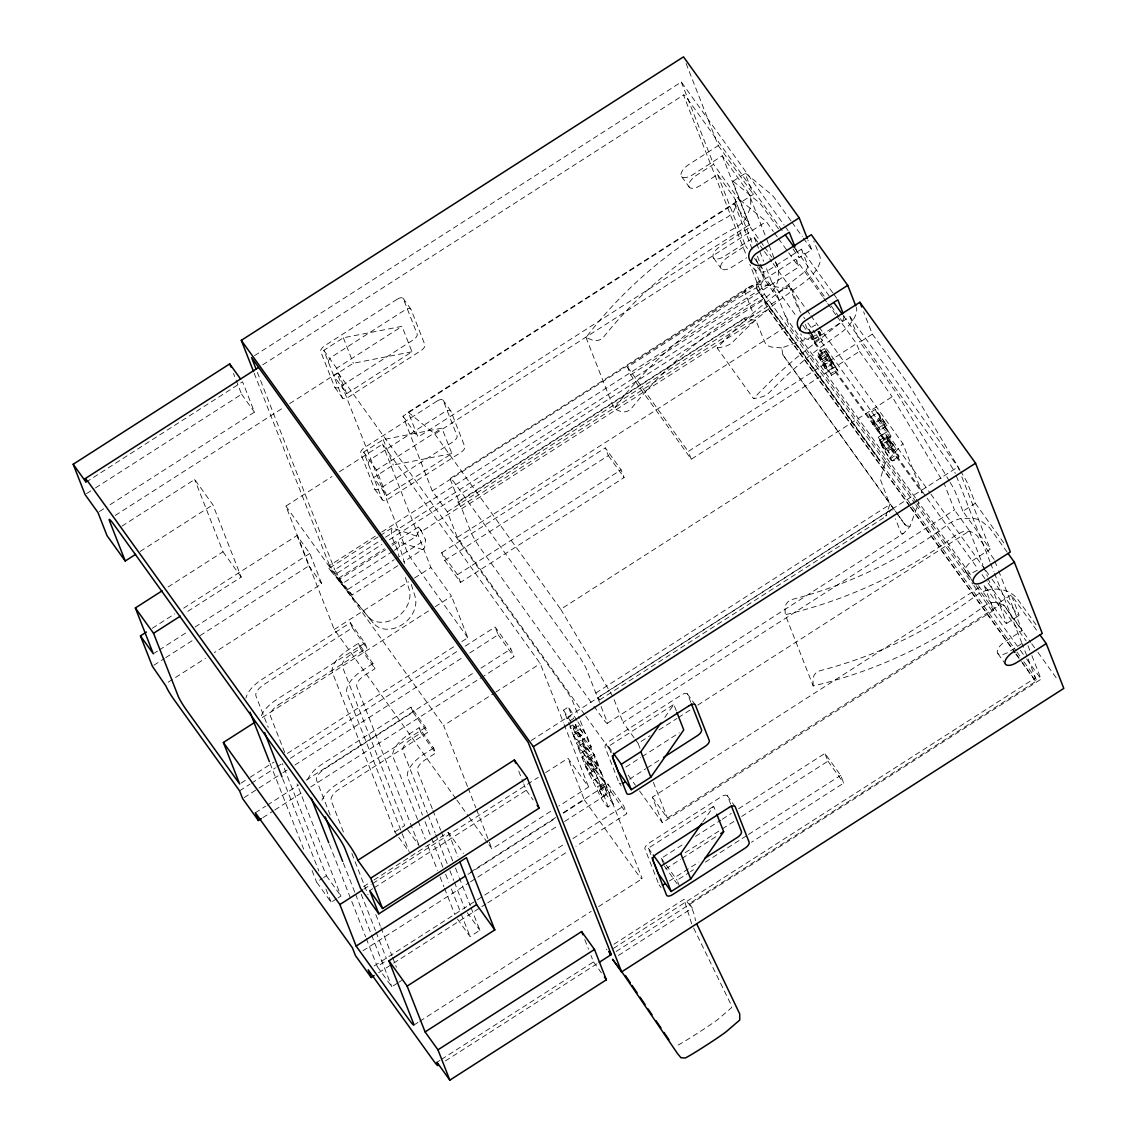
<?xml version="1.0" encoding="UTF-8"?>
<svg xmlns="http://www.w3.org/2000/svg" width="1137" height="1137" viewBox="0 0 1137 1137"><rect width="100%" height="100%" fill="white"/><g stroke="black" fill="none" stroke-linecap="round" stroke-linejoin="round"><path stroke-width="0.75" stroke-dasharray="5 3.75" d="M391.867 544.054L418.487 527L420.349 529.188L425.522 539.649L424.584 548.048L403.635 561.934M819.152 327.158L902.877 443.643L922.178 492.904L810.553 337.604L781.688 347.922L782.981 355.099M781.688 347.922L771.412 347.027L766.068 345.151L755.792 320.151L744.636 319.341A2.828 1.265 -2.1 0 1 744.294 318.928L746.753 316.939L753.959 315.461L744.593 291.541C753.248 277.144 778.547 290.02 791.253 288.329L805.721 308.454M613.156 804.044L606.518 785.752L590.501 763.467L585.612 766.608L601.43 798.487A8.073 0.824 57.3 0 0 602.965 800.903L606.447 805.749A8.115 0.839 57.3 0 0 607.471 806.886L613.156 804.044L604.671 792.503L590.501 763.467M756.901 284.662L756.46 287.448L757.612 290.347L879.512 459.874L885.183 463.171L902.877 443.643M607.243 723.345L903.617 533.352L909.97 526.417L918.696 502.483M885.183 463.171L880.251 479.118L889.859 504.544L885.766 515.757A2.828 0.966 -67.7 0 0 886.021 516.042L891.692 509.22L892.943 512.417M608.21 807.256L601.629 788.893L585.612 766.608M664.804 717.362L673.786 704.471L676.288 710.838M702.709 822.023L713.681 806.275L716.182 812.628M411.281 584.404L415.019 596.214A25.241 19.926 -40.3 0 1 402.185 624.654A25.241 19.926 -40.3 0 1 373.234 623.005L328.863 568.472L378.735 536.479M745.062 317.72L457.969 501.787L461.764 508.651L471.13 532.585A14.014 1.435 57.3 0 0 480.809 548.816L592.889 704.755M891.692 509.22L597.65 697.734L599.611 699.923L595.816 693.044L586.436 669.125A14.014 1.435 57.3 0 0 576.772 652.894L455.44 484.078A14.014 1.435 57.3 0 0 450.55 480.056L459.931 503.975L457.969 501.787M602.525 796.568L607.442 793.399L604.941 786.932L602.553 783.62L597.664 786.747L602.525 796.568L597.664 786.747M394.326 550.294L416.497 536.081L418.629 531.604L418.487 527L421.642 531.405L768.356 309.122L909.87 506.022M882.113 445.32L885.993 450.337L892.644 446.074L888.764 441.057L881.9 445.533L884.501 450.28A17.197 1.762 57.3 0 0 889.674 457.486L890.641 458.453L897.406 454.075C902.593 457.117 891.849 464.123 890.214 458.865A15.165 1.563 57.3 0 1 885.041 451.659L880.18 442.62L886.832 438.356L888.551 440.118L881.9 444.382L880.18 442.62M888.764 441.057L891.152 446.017A17.197 1.762 57.3 0 0 896.326 453.222L897.406 454.075M890.641 458.453L892.374 460.982M416.497 536.081L392.635 528.108C387.433 534.504 399.03 548.119 398.433 555.51M422.779 549.654L398.163 541.653L405.397 565.842M254.546 355.639L681.305 82.035L784.146 225.126M262.746 364.792L683.792 94.854M86.042 482.145L242.579 381.79L254.461 412.134L108.37 505.794M86.568 493.629L94.016 488.853M95.508 487.901L241.612 394.241L233.469 373.476M328.437 362.319A6.069 2.771 -35.7 0 1 332.487 356.407L404.886 310.003A6.069 2.771 -35.7 0 1 411.011 309.392L424.897 344.809A6.069 2.771 -35.7 0 1 420.846 350.722L348.448 397.126A6.069 2.771 -35.7 0 1 342.322 397.751L323.803 350.338L343.36 337.788L402.015 326.333L411.978 351.774L346.629 393.672L333.766 375.778L353.337 363.243L411.978 351.774M99.431 511.522L106.878 506.747M346.629 393.672L336.651 368.232L402.015 326.333M115.221 515.459L283.71 407.444M289.679 403.621L337.391 373.021M121.886 526.161L194.683 479.487L212.889 504.814L241.215 577.099L186.241 612.331M686.08 63.43L718.286 145.621L688.937 164.439A11.683 5.33 -35.7 0 0 681.148 175.794A11.683 5.33 -35.7 0 0 692.93 174.615L722.279 155.797L748.388 192.665L765.912 237.192M681.305 82.035L713.567 164.325L696.654 175.169A11.683 5.33 -35.7 0 0 688.866 186.525A11.683 5.33 -35.7 0 0 700.648 185.345L717.546 174.515L734.616 198.307L752.964 244.839M140.093 551.488L212.889 504.814M732.91 181.28L745.36 173.293M778.518 228.835L762.97 207.19A11.683 1.208 57.3 0 0 759.26 202.713L733.521 181.536A11.683 1.208 57.3 0 0 733.166 182.673L749.454 224.643L418.004 437.134L408.226 412.191L739.675 199.7L766.224 221.544L773.373 231.479M584.674 714.633L457.301 537.403L447.282 511.849L432.245 490.914L402.967 416.199L734.417 203.708L749.454 224.643M790.954 220.848L775.406 199.217A11.683 1.208 57.3 0 0 771.71 194.74L745.971 173.563A11.683 1.208 57.3 0 0 745.602 174.686L753.305 194.342L740.855 202.315L713.567 164.325M368.331 464.123A6.069 2.771 -35.7 0 1 372.382 458.211L444.78 411.793A6.069 2.771 -35.7 0 1 450.906 411.182L464.791 446.614A6.069 2.771 -35.7 0 1 460.741 452.512L388.342 498.93A6.069 2.771 -35.7 0 1 382.217 499.541L363.684 452.128L383.254 439.578L441.909 428.123L451.872 453.578L386.523 495.476L373.661 477.583L393.231 465.033L451.872 453.578M455.88 798.728L334.235 629.486L285.884 506.107L331.99 476.545M339.423 471.784L382.544 444.141L540.274 663.596L563.483 722.819M168.049 587.019L223.008 551.772L194.683 479.487M722.279 155.797L750.207 227.059L720.858 245.876A11.683 5.33 -35.7 0 0 713.07 257.232A11.683 5.33 -35.7 0 0 724.837 256.052L754.186 237.235L759.345 244.398M386.523 495.476L376.546 470.022L441.909 428.123M408.226 412.191L434.775 434.036L766.224 221.544M717.546 174.515L745.474 245.763L728.575 256.607A11.683 5.33 -35.7 0 0 720.787 267.962A11.683 5.33 -35.7 0 0 732.555 266.783L746.654 257.758M152.372 628.235L174.743 613.895M183.682 608.167L296.984 535.527L309.832 553.421L321.728 583.764L214.396 652.567M153.31 653.775L157.787 650.904M159.279 649.952L187.591 631.788M195.052 627.013L309.832 553.421M832.767 292.777L801.429 249.159L768.868 270.037A11.683 10.318 -21.4 0 1 753.021 267.863M153.822 665.259L164.268 658.565M165.76 657.612L192.594 640.415M200.041 635.64L308.866 565.871L296.984 535.527M450.323 478.35L746.568 288.428M432.245 490.914L763.694 278.423L759.232 267.053M836.96 316.441L856.502 343.63L859.529 351.361L691.268 459.234L630.594 374.84L627.567 367.095L795.829 259.222L822.563 296.416M793.029 249.017L799.24 257.673L811.69 249.699L807.938 240.134M392.848 551.246L342.592 583.466L329.545 565.515L380.341 532.955M381.833 532.002L771.739 282.019L766.096 267.636M630.594 374.84L798.87 266.953L795.829 259.222M380.199 535.541L391.938 528.023M397.737 565.714L352.086 594.978L340.517 580.367A11.683 1.208 57.3 0 1 338.172 575.763L334.733 569.779L383.979 538.213M385.471 537.247L764.476 294.27L753.845 267.124M801.429 249.159L807.369 264.338A14.952 6.822 -35.7 0 1 805.877 270.748L762.003 305.569A225.14 102.771 -35.7 0 0 736.733 328.067L722.62 342.223A225.069 102.742 -35.7 0 0 717.191 348.064L753.589 398.703L761.165 397.111A9.352 4.264 -35.7 0 0 769.777 392.052A210.288 95.991 -35.7 0 1 837.884 334.974A29.519 13.473 -35.7 0 0 844.35 329.943A30.102 13.743 -35.7 0 0 848.131 326.262A29.789 13.601 -35.7 0 0 854.853 316.868L855.635 315.077A30.5 13.928 -35.7 0 0 856.729 310.202A29.377 13.417 -35.7 0 0 856.374 307.431M337.163 573.162L381.904 544.467M389.351 539.691L763.694 299.699L911.476 505.311M168.177 682.2L205.456 658.309M916.124 502.142L788.751 324.912L776.77 293.929L789.206 285.955L772.734 263.031M338.655 578.179L384.477 548.801M458.055 502.426L744.252 318.701M339.267 581.135L338.371 579.984L386.594 549.072M392.45 545.319L398.291 541.582M447.282 511.849L778.731 299.358L763.694 278.423M461.764 508.651L755.792 320.151M347.95 589.378L394.198 559.731M395.69 558.764L425.522 539.649M457.301 537.403L788.751 324.912M441.724 552.738L605.296 447.864L621.072 469.823L624.099 477.554L460.528 582.414L444.752 560.47L441.724 552.738L457.5 574.682L460.528 582.414M334.235 629.486L408.595 581.817M414.536 578.008L430.895 567.519L382.544 444.141M444.752 560.47L608.323 455.61L605.296 447.864M278.295 704.912L366.91 648.09L364.906 642.988L350.352 622.721L261.737 679.542A23.408 10.688 -35.7 0 0 245.947 698.061M810.667 334.036L808.748 329.161L815.4 324.898L817.318 329.773M350.352 622.721L352.356 627.837L263.741 684.645A11.683 5.33 -35.7 0 0 255.953 696.015L268.233 727.353M814.263 338.712L813.396 336.495L820.047 332.231L820.914 334.449L814.263 338.712L812.23 335.23M844.009 316.015A14.952 6.822 -35.7 0 1 842.275 321.401L798.401 356.208A225.14 102.771 -35.7 0 0 773.132 378.706L759.019 392.862A225.069 102.742 -35.7 0 0 753.589 398.703M959.23 470.235L957.937 466.937L849.964 316.697L817.404 337.561A11.683 10.318 -21.4 0 1 800.647 333.837M817.958 331.407L820.502 337.916L813.85 342.18L811.306 335.671M457.5 574.682L621.072 469.823M818.811 331.35L822.449 340.617L815.797 344.881L811.562 334.079M418.587 844.222L356.847 686.677A11.683 5.33 -35.7 0 1 364.636 675.307L374.983 668.684L372.979 663.567L358.411 643.315L348.064 649.952A23.408 10.688 -35.7 0 0 332.459 672.72L394.852 831.9L397.751 835.951M364.906 642.988L276.291 699.795A23.408 10.688 -35.7 0 0 260.501 718.314M824.737 348.434L827.665 355.924L821.013 360.187L818.086 352.697L824.737 348.434L838.026 371.088L831.374 375.352L823.614 364.551L825.135 368.431L831.787 364.167L830.266 360.287L838.026 371.088M358.411 643.315L360.415 648.417L350.068 655.054A11.683 5.33 -35.7 0 0 342.28 666.424L404.673 825.604L394.852 831.9M825.135 368.431L817.787 355.682L824.439 351.418L827.665 355.924M818.086 352.697L820.033 355.398L826.684 351.134M818.441 357.345L825.092 353.081L824.439 351.418M820.9 357.629L827.551 353.351L835.112 366.285L828.461 370.548L822.961 362.888L820.9 357.629L828.461 370.548M262.235 717.575L433.68 607.655M435.173 606.703L451.517 596.214L430.895 567.519M821.667 361.85L828.319 357.586L825.092 353.081M822.961 362.888L829.612 358.624L827.551 353.351M691.268 459.234L688.226 451.503L856.502 343.63M949.324 481.022L901.058 400.011A11.683 1.208 57.3 0 0 896.183 392.549L859.913 342.081L872.349 334.107L863.608 311.794M823.188 365.73L829.839 361.467L828.319 357.586M372.979 663.567L362.632 670.205A23.408 10.688 -35.7 0 0 347.012 692.973L408.766 850.519M831.374 375.352L830.721 373.689L837.372 369.426M241.143 783.052L248.605 778.276M250.097 777.31L273.96 762.017M287.377 753.419L455.866 645.39M461.835 641.566L467.804 637.743L451.517 596.214M239.58 790.84L250.041 784.132M251.533 783.18L275.438 767.845M276.931 766.892L282.914 763.055M290.39 758.265L459.249 650.009M465.218 646.171L495.107 627.013L510.883 648.957L513.91 656.703L484.021 675.861M244.1 797.62L257.545 788.993M259.051 788.04L281.464 773.672M282.957 772.705L287.434 769.834M294.909 765.045L463.768 656.788M469.752 652.951L498.148 634.744L495.107 627.013M434.775 434.036L560.726 609.261L892.175 396.77L942.687 481.363M343.459 832.014L331.18 800.675A11.683 5.33 -35.7 0 1 338.968 789.32L427.583 732.498L425.579 727.396L411.011 707.129L322.396 763.95A23.408 10.688 -35.7 0 0 307.416 779.925M875.447 409.32A8.13 0.839 57.3 0 0 876.542 412.091L887.983 431.179L881.331 435.443L869.89 416.369A8.13 0.839 57.3 0 1 868.796 413.584L875.447 409.32L886.888 425.735L880.237 429.999L876.456 424.115A14.099 1.45 57.3 0 0 871.923 417.819L870.843 416.952L884.472 440.431L891.124 436.167L877.508 412.688L870.843 416.952M255.356 812.784L265.816 806.076M267.309 805.124L298.69 784.999M306.151 780.209L475.024 671.953M480.994 668.115L510.883 648.957M411.011 707.129L413.015 712.245L324.4 769.053A11.683 5.33 -35.7 0 0 316.612 780.423L330.185 815.058M878.929 418.572L879.469 419.965L872.818 424.229L872.278 422.85L878.929 418.572L887.983 431.179M262.86 817.645L273.321 810.937M274.813 809.985L303.209 791.778M310.685 786.989L482.529 676.813M878.617 427.754L885.268 423.49L883.108 419.851A14.099 1.45 57.3 0 0 878.574 413.555L877.508 412.688M432.302 808.833L417.506 771.085A11.683 5.33 -35.7 0 1 425.295 759.715L435.642 753.092L433.638 747.975L419.084 727.723L408.737 734.36A23.408 10.688 -35.7 0 0 393.118 757.128L417.563 819.479M425.579 727.396L336.964 784.203A23.408 10.688 -35.7 0 0 321.174 802.722M881.9 444.382L879.299 440.019A8.13 0.839 57.3 0 1 878.219 437.248L884.87 432.984L895.984 448.944L889.333 453.222L885.552 447.324A14.099 1.45 57.3 0 0 881.019 441.028L879.939 440.161L885.993 450.337M419.084 727.723L421.088 732.825L410.741 739.462A11.683 5.33 -35.7 0 0 402.953 750.818L427.384 813.182M879.939 440.161L886.604 435.897L887.67 436.764A14.099 1.45 57.3 0 1 892.204 443.06L895.984 448.944M883.918 439.053L890.569 434.789M467.478 786.434L443.615 725.562L494.183 693.144M495.661 692.191L540.274 663.596M885.567 449.229L892.218 444.965L886.604 435.897M887.713 450.963L894.364 446.699M433.638 747.975L423.291 754.613A23.408 10.688 -35.7 0 0 407.686 777.381L422.481 815.13M892.374 460.599L899.026 456.335M577.838 721.867L587.303 736.733L591.283 746.895L586.394 750.022L573.304 735.198L569.992 726.742L574.881 723.615L576.317 725.307L571.428 728.433L563.483 710.142L568.372 707.001L576.9 720.389M595.816 693.044L889.859 504.544M531.178 740.542L957.937 466.937M566.794 718.584L571.684 715.457L568.372 707.001M599.611 699.923L886.746 515.843M336.751 898.742L331.137 902.337L316.583 882.085L322.197 878.489M323.59 877.579L326.404 875.788L282.445 763.638M569.978 720.83L573.645 718.485L571.684 715.457M573.403 728.803L578.292 725.676L583.608 733.877L578.705 737.018L574.825 732.441L573.403 728.803L578.705 737.018M574.825 732.441L579.714 729.3L578.292 725.676M573.304 735.198L578.193 732.057L574.881 723.615M578.349 732.484L581.249 739.874L591.581 754.257L586.692 757.384L576.36 743.001L573.46 735.611L578.349 732.484L594.367 754.769L598.943 766.437L594.054 769.578L586.877 760.866L591.766 757.725L598.943 766.437M576.36 743.001L581.249 739.874M586.394 750.022L582.414 739.874L587.303 736.733M338.158 897.846L340.958 896.041L297.013 783.89M581.917 757.199L584.816 764.59L600.833 786.875L605.723 783.734L589.705 761.449L586.82 754.058L581.917 757.199L592.263 771.582L580.481 753.533L577.795 746.668L582.684 743.541L591.581 754.257M363.584 886.604L372.495 880.891M373.988 879.939L448.276 832.312L463.441 853.418M634.091 737.785L623.048 722.421L954.497 509.93L944.492 484.39M363.769 889.205L371.23 884.415M372.737 883.463L538.256 777.338M545.689 772.577L568.003 758.28L588.625 786.975L558.892 806.048M580.481 753.533L585.37 750.392L582.684 743.541M369.724 890.626L372.694 888.708M374.187 887.755L526.246 790.272L523.745 783.89M977.28 570.248A11.683 5.33 -35.7 0 1 965.498 571.428A11.683 5.33 -35.7 0 1 973.286 560.072L990.199 549.228L962.897 511.252L975.333 503.265L967.644 483.623A11.683 1.208 57.3 0 0 964.446 477.554L960.879 471.542M594.367 754.769L589.478 757.896L594.054 769.578M610.924 752.737L608.437 746.369L673.786 704.471M584.816 764.59L589.705 761.449M588.511 774.027L597.152 768.441L585.37 750.392M640.003 748.231L638.099 743.356L650.037 735.71M659.005 729.954L676.913 718.47M678.405 717.518L690.358 709.858M697.82 705.068L969.548 530.865L954.497 509.93M600.833 786.875L596.257 775.192L601.146 772.051L591.766 757.725M593.187 780.536L598.09 777.395M488.882 844.635L491.966 848.941L552.937 809.857M625.833 767.063L640.685 757.54M642.178 756.588L679.301 732.782M470.462 872.15L555.638 817.546M563.113 812.756L607.954 784.018L623.716 805.962L626.757 813.694L575.947 846.269M467.975 874.367L473.93 870.544M475.422 869.592L555.95 817.972M563.398 813.197L584.276 799.808L568.003 758.28M600.052 790.073L606.518 785.752M629.514 779.186L645.759 768.768M647.237 767.816L660.54 759.303M362.916 950.788L469.012 882.767M470.505 881.8L558.679 825.277M564.648 821.454L610.981 791.75L607.954 784.018M374.158 965.953L475.778 900.802M477.27 899.85L483.253 896.013M484.746 895.061L565.444 843.327M572.906 838.537L623.716 805.962M397.424 983.15L391.81 986.745L377.242 966.493L387.063 960.197M378.692 972.732L392.137 964.105M393.629 963.153L480.311 907.582M481.804 906.63L486.281 903.744M487.773 902.792L568.472 851.059M652.34 797.151L667.376 818.086L998.826 605.58L983.789 584.66L993.795 610.199L662.345 822.705L652.34 797.151L982.297 585.612M398.817 982.254L401.631 980.449M457.458 919.009L470.064 936.575L479.899 930.279L470.889 907.298M978.488 585.669L1002.265 618.755A11.683 1.208 57.3 0 0 1006.344 622.11L998.798 602.866L1011.248 594.893L1038.024 632.144M650.819 854.527L648.332 848.174L713.681 806.275M1006.529 623.517L1018.965 615.543M663.752 864.475L661.336 858.293L685.128 843.043M695.531 836.363L720.815 820.161M722.293 819.208L731.219 813.481M738.652 808.72L824.908 753.419L840.684 775.377L843.711 783.109L751.514 842.219M998.627 570.746L1022.106 630.665L1005.207 641.51A11.683 5.33 -35.7 0 0 997.419 652.865A11.683 5.33 -35.7 0 0 1009.187 651.686L1024.693 641.751M413.783 1025.119L418.245 1022.248M419.738 1021.296L591.226 911.348M598.673 906.573L641.922 878.858M685.185 852.679L720.872 829.797M722.365 828.845L734.26 821.227M741.694 816.451L827.935 761.165L824.908 753.419M665.728 868.853L680.58 859.33M682.072 858.378L717.717 835.524M669.409 880.99L698.957 862.045M679.528 886.419L677.112 880.237L689.008 872.605M690.486 871.653L693.456 869.748M705.352 862.13L746.995 835.425M748.487 834.473L840.684 775.377M613.895 944.25L684.005 899.296C691.026 904.725 694.167 911.675 695.489 920.743M613.412 948.429L1035.48 677.851L1023.073 660.597M436.978 1062.256L439.962 1060.338M441.454 1059.386L593.514 961.902L590.998 955.521M618.429 955.435L692.348 908.051L689.178 903.645L1035.892 681.361L1022.461 662.686M445.42 1060.92L597.721 963.281M616.169 951.47L1041.108 679.159L1031.728 655.21M903.617 533.352L901.2 533.424L895.444 518.785M717.191 348.064L724.766 346.472A9.352 4.264 -35.7 0 0 733.379 341.398A210.288 95.991 -35.7 0 1 801.486 284.335A29.519 13.473 -35.7 0 0 807.952 279.304A30.102 13.743 -35.7 0 0 811.733 275.623A29.789 13.601 -35.7 0 0 818.455 266.229L819.237 264.438A30.5 13.928 -35.7 0 0 820.331 259.549A29.377 13.417 -35.7 0 0 819.976 256.791L813.808 241.016M909.97 526.417L906.829 525.919L904.313 523.901M899.026 456.719L896.866 454.601A15.165 1.563 57.3 0 1 891.692 447.395L886.832 438.356M607.357 793.413L602.553 783.62M735.198 199.487L735.923 201.945A16.288 14.397 -21.4 0 1 736.009 205.868L733.45 212.065L728.078 216.741A409.746 362.12 -21.4 0 0 586.024 337.49L592.121 339.991A9.352 8.257 -21.4 0 0 603.761 336.85A394.88 348.988 -21.4 0 1 734.729 228.111A29.434 26.009 -21.4 0 0 739.675 224.828A30.372 26.833 -21.4 0 0 745.687 218.475L750.207 208.27A29.15 25.753 -21.4 0 0 750.591 200.254L749.397 195.081M586.024 337.49L613.952 408.737L620.049 411.253A9.352 8.257 -21.4 0 0 631.689 408.112A394.88 348.988 -21.4 0 1 762.657 299.372A29.463 26.037 -21.4 0 0 767.617 296.075A30.145 26.648 -21.4 0 0 771.824 292.024A29.661 26.222 -21.4 0 0 775.15 287.32A29.86 26.378 -21.4 0 0 778.561 276.86L778.689 274.159A30.727 27.16 -21.4 0 0 778.063 268.872A29.292 25.881 -21.4 0 0 774.993 261.567M868.796 413.584L880.237 429.999M878.219 437.248L889.333 453.222M352.086 594.978L338.456 580.069M328.877 568.443L342.592 583.466M578.193 732.057L591.283 746.895M579.714 729.3L583.608 733.877M569.992 726.742L571.428 728.433M577.795 746.668L586.692 757.384M339.65 581.604L373.234 623.005M994.179 559.404L977.067 535.655L973.968 533.168A16.288 14.397 -21.4 0 0 970.131 531.633L963.096 531.59L956.515 534.575A409.746 362.12 -21.4 0 1 785.255 614.705L813.182 685.952A409.746 362.12 -21.4 0 0 984.443 605.836L988.224 603.69A15.278 13.502 -21.4 0 1 992.445 602.596A14.667 12.962 -21.4 0 1 998.101 602.894L1001.896 604.415A14.355 12.678 -21.4 0 1 1004.994 606.902L1022.106 630.665M898.244 515.089L782.498 354.332L904.867 524.583M899.282 516.525L905.478 525.138M791.992 222.298L802.352 236.709M803.39 238.159L811.69 249.699M872.349 334.107L908.634 384.576A11.683 1.208 57.3 0 1 913.508 392.038L959.983 470.05M785.184 226.561L788.268 230.854M833.776 294.185L836.818 298.406M782.185 230.598L688.041 99.615A11.683 1.208 57.3 0 0 683.977 96.261L745.986 254.503M795.63 249.301L829.768 296.8M843.213 315.517L947.689 460.883A11.683 1.208 57.3 0 1 955.322 473.404M718.286 145.621L753.305 194.342M975.333 503.265L1005.207 544.822M805.877 270.748L825.078 297.482M831.147 305.924L839.234 317.18M840.243 318.587L842.275 321.401M1007.112 552.099L989.531 527.667L981.046 520.902A29.15 25.753 -21.4 0 0 973.016 518.273L961.319 518.486A30.372 26.833 -21.4 0 0 952.834 521.414A29.434 26.009 -21.4 0 0 947.789 524.541A394.88 348.988 -21.4 0 1 792.432 599.37A9.352 8.257 -21.4 0 0 785.042 608.409L785.255 614.705M823.6 297.851L826.684 302.144M827.708 303.565L835.937 315.02M774.382 232.9L777.452 237.15M778.475 238.571L798.87 266.953M859.529 351.361L892.175 396.77M750.207 227.059L759.502 239.992M760.539 241.442L763.638 245.748M764.661 247.184L771.895 257.26M1036.063 624.796L1017.459 598.929A29.292 25.881 -21.4 0 0 1011.404 593.542A30.727 27.16 -21.4 0 0 1006.43 591.041L1003.729 590.146A29.86 26.378 -21.4 0 0 992.175 589.293M806.758 309.904L809.857 314.21M810.88 315.645L818.128 325.722M760.369 245.834L763.467 250.126M764.49 251.561L771.696 261.595M885.268 423.49L886.888 425.735M820.502 337.916L822.449 340.617M879.469 419.965L891.124 436.167M807.91 323.036L815.144 333.113M816.181 334.548L929.924 492.804M930.961 494.24L984.727 569.054M985.765 570.49L990.924 577.681M991.961 579.117L1014.716 610.768A11.683 1.208 57.3 0 0 1018.78 614.122L1011.248 594.893M808.748 329.161L810.681 331.862M829.612 358.624L835.112 366.285M829.839 361.467L831.787 364.167M771.739 282.019L796.596 316.612M802.821 325.253L809.032 333.908M810.07 335.344L926.058 496.741M927.096 498.177L977.848 568.784M981.998 574.555L987.172 581.76M988.209 583.196L1030.676 642.277M1031.7 643.727L1036.887 650.933M1037.925 652.368L1057.595 679.755M745.474 245.763L747.478 248.562M754.513 258.369L757.512 262.562M758.521 263.955L762.543 269.554A14.355 12.678 -21.4 0 1 763.837 273.193L763.936 277.101A14.667 12.962 -21.4 0 1 762.145 282.175A15.278 13.502 -21.4 0 1 759.516 285.458L756.006 288.002A409.746 362.12 -21.4 0 0 613.952 408.737M872.278 422.85L881.331 435.443M757.555 267.209L776.77 293.929M998.798 602.866L1026.1 640.842M817.787 355.682L821.013 360.187M915.413 497.907L792.361 326.703A11.683 1.208 57.3 0 1 784.303 313.172M916.45 499.342L972.277 577.027M917.161 503.577L971.012 578.506M976.2 585.711L993.795 610.199M681.646 176.59L689.363 187.321M965.995 572.224L972.746 581.618M764.476 294.27L914.716 503.293M915.754 504.729L972.732 584.02M973.769 585.456L1019.363 648.886M1020.386 650.336L1025.574 657.541M1026.612 658.977L1041.108 679.159M756.801 288.883L880.152 460.499M912.499 506.747L1015.838 650.52M1016.876 651.97L1022.049 659.147M910.908 507.457L1015.227 652.624M1016.265 654.059L1021.424 661.237M909.33 505.823L772.776 315.83A11.683 1.208 57.3 0 1 764.718 302.3L749.866 264.395M910.367 507.258L1014.844 652.638M1015.881 654.073L1021.054 661.265M1022.078 662.7L1032.424 677.098A11.683 1.208 57.3 0 0 1036.503 680.452L1022.291 644.182M713.567 258.028L721.27 268.758M997.916 653.661L1005.62 664.392M627.567 367.095L688.226 451.503M608.323 455.61L624.099 477.554M827.935 761.165L843.711 783.109M403.038 298.235L410.755 308.98M687.388 693.868L695.105 704.613M442.933 400.039L450.65 410.77M727.282 795.673L734.999 806.403M402.967 416.199L418.004 437.134M635.086 739.178L638.099 743.356M593.912 706.191L602.141 717.632A14.014 1.435 57.3 0 0 607.03 721.654L600.151 704.101M323.803 350.338L336.651 368.232M608.437 746.369L612.388 751.87M585.711 716.068L611.607 752.097M628.178 775.15L635.427 785.241M639.562 790.997L662.345 822.705M334.861 387.419L342.578 398.149M619.21 783.052L621.143 785.738M573.46 735.611L597.152 768.441M661.336 858.293L665.273 863.779M666.268 865.143L677.112 880.237M498.148 634.744L513.91 656.703M610.981 791.75L626.757 813.694M664.363 866.024L677.183 883.861M363.684 452.128L376.546 470.022M648.332 848.174L652.283 853.674M374.755 489.223L382.473 499.953M659.105 884.856L661.038 887.528M467.804 637.743L414.408 563.469A11.683 1.208 57.3 0 1 406.35 549.938L337.575 374.443A11.683 1.208 57.3 0 1 341.654 377.797L564.89 688.411A11.683 1.208 57.3 0 1 572.963 701.941L579.387 718.342M584.276 799.808L637.658 874.083A11.683 1.208 57.3 0 0 641.737 877.437L580.026 719.977M241.612 394.241L254.461 412.134M526.246 790.272L533.168 799.908M285.884 506.107L443.615 725.562M308.866 565.871L321.728 583.764M593.514 961.902L601.416 972.917M352.356 627.837L366.91 648.09M413.015 712.245L427.583 732.498M360.415 648.417L374.983 668.684M421.088 732.825L435.642 753.092M456.918 800.164L468.245 815.94M469.283 817.375L487.844 843.199M223.008 551.772L241.215 577.099M407.586 829.655L419.226 845.871M467.279 912.713L479.899 930.279M398.732 837.301L409.405 852.167M326.404 875.788L340.958 896.041M586.877 760.866L596.257 775.192M563.483 710.142L571.996 723.516M572.949 725.008L582.414 739.874M888.551 440.118L885.95 435.755A8.13 0.839 57.3 0 1 884.87 432.984M606.433 949.025L606.959 949.864M950.219 482.529L952.01 485.527A11.683 1.208 57.3 0 1 955.194 491.596L962.897 511.252M560.726 609.261L613.042 696.882L623.048 722.421M820.033 355.398L830.721 373.689M818.882 330.966L820.914 334.449M811.363 333.013L813.396 336.495M693.655 928.09L731.674 1005.961L731.688 1007.553L718.712 1018.752A25.241 0.91 -32.9 0 1 696.37 1033.988A25.241 0.91 -32.9 0 1 676.927 1045.543M766.537 238.813L768.441 243.673M769.081 245.294L777.338 266.342M691.666 923.784L684.005 899.296M961.817 476.815L990.199 549.228M994.818 561.024L997.988 569.125M1027.976 645.631L1031.103 653.619M956.402 476.062L989.986 561.777M990.64 563.426L993.866 571.655M994.505 573.304L1021.637 642.533M969.548 530.865L982.922 564.975M983.548 566.61L987.371 576.345M988.01 577.98L998.826 605.58M849.964 316.697L859.913 342.081M892.218 444.965L892.644 446.074M795.516 248.15L799.24 257.673M791.253 288.329L800.903 312.959M805.408 324.457L809.274 334.306M789.206 285.955L796.753 305.199A11.683 1.208 57.3 0 0 800.448 312.106M754.186 237.235L756.077 242.039M756.702 243.631L759.203 250.026M759.829 251.632L763.595 261.226M757.413 256.18L759.957 262.661M760.582 264.267L763.126 270.748M734.417 203.708L752.239 249.188M756.048 258.938L758.606 265.433M690.799 702.339L687.643 694.281A6.069 2.771 -35.7 0 0 681.518 694.892L609.119 741.31A6.069 2.771 -35.7 0 0 605.069 747.222L618.954 782.64A6.069 2.771 -35.7 0 0 620.816 783.578M730.693 804.129L727.538 796.085A6.069 2.771 -35.7 0 0 721.412 796.696L649.014 843.1A6.069 2.771 -35.7 0 0 644.963 849.012L658.849 884.444A6.069 2.771 -35.7 0 0 659.517 885.154M653.377 782.341L667.376 818.086M597.65 697.734L599.526 702.51M601.146 772.051L605.723 783.734M564.123 724.468L588.625 786.975M518.742 771.113L523.119 782.299M584.745 939.546L588.497 949.125M343.36 337.788L353.337 363.243M383.254 439.578L393.231 465.033M468.117 788.069L475.849 807.81M476.502 809.459L491.966 848.941M448.276 832.312L457.927 856.957M432.941 810.468L440.659 830.166M441.298 831.801L452.881 861.349M455.454 867.915L458.666 876.115M459.305 877.75L470.249 905.663M257.36 372.353L334.733 569.779M428.024 814.831L435.101 832.881M435.741 834.53L447.324 864.063M449.897 870.629L453.762 880.479M454.402 882.113L464.692 908.378M254.191 373.206L329.545 565.515M425.053 821.696L430.838 836.462M431.477 838.097L443.06 867.645M445.633 874.211L448.845 882.411M451.417 888.978L460.428 911.959M461.068 913.594L470.064 936.575M418.203 821.127L425.281 839.177M427.853 845.743L437.503 870.359M440.076 876.925L443.927 886.775M444.581 888.409L454.871 914.674M351.859 853.446L368.018 894.691M375.778 914.475L380.298 926.015M380.938 927.664L391.938 955.705M392.578 957.354L396.458 967.26M361.211 894.222L375.437 930.507M376.077 932.155L386.424 958.548M343.331 863.054L354.957 892.73M355.611 894.378L391.81 986.745M329.417 844.436L365.617 936.803M366.256 938.451L377.242 966.493M284.733 752.552L270.507 716.267A11.683 5.33 -35.7 0 1 278.295 704.912M282.658 778.646L318.857 870.999M325.964 889.148L331.137 902.337M270.037 763.325L303.65 849.097M312.05 870.53L316.583 882.085M405.383 577.454L409.121 589.264A25.241 19.926 -40.3 0 1 396.287 617.704A25.241 19.926 -40.3 0 1 367.336 616.041M813.182 685.952L812.969 679.67A9.352 8.257 -21.4 0 1 820.36 670.617A394.88 348.988 -21.4 0 0 975.702 595.802A29.463 26.037 -21.4 0 1 980.776 592.661A30.145 26.648 -21.4 0 1 986.319 590.473M421.642 531.405A11.683 1.208 57.3 0 1 420.349 529.188M689.804 904.1A11.683 1.208 57.3 0 1 689.178 903.645M804.811 318.73A11.683 1.208 57.3 0 1 803.731 317.18M986.205 590.501A29.463 26.037 -21.4 0 1 992.018 589.336M397.168 299.258L324.77 345.676A6.069 2.771 -35.7 0 0 320.719 351.589L334.605 387.006A6.069 2.771 -35.7 0 0 340.73 386.395L413.129 339.977A6.069 2.771 -35.7 0 0 417.18 334.079L403.294 298.647A6.069 2.771 -35.7 0 0 397.168 299.258M437.063 401.063L364.664 447.466A6.069 2.771 -35.7 0 0 360.614 453.379L374.499 488.811A6.069 2.771 -35.7 0 0 380.625 488.185L453.023 441.781A6.069 2.771 -35.7 0 0 457.074 435.869L443.188 400.451A6.069 2.771 -35.7 0 0 437.063 401.063"/><path stroke-width="1.5" d="M676.899 712.43L683.763 729.926L650.833 777.168L631.277 789.718L621.299 764.263L640.87 751.728L660.824 723.089M716.793 814.22L723.658 831.716L690.727 878.972L671.171 891.507L661.194 866.067L680.765 853.517L701.714 823.458M253.551 371.572L241.3 340.347L683.493 56.85L799.197 217.835L807.313 238.543M135.63 554.344L125.226 561.01L107.034 535.683L97.938 512.474L85.076 494.581L73.194 464.251L229.717 363.897L240.603 379.047M85.062 478.691L258.27 367.663M146.417 632.058L140.448 635.881L153.31 653.775L135.36 607.968L162.108 590.828M799.197 217.835L754.201 246.686A11.683 10.318 -21.4 0 0 750.477 261.396A11.683 10.318 -21.4 0 0 766.338 263.571L811.335 234.719L847.733 285.359L855.763 305.853M254.759 722.365L223.378 742.475L239.665 784.004L186.269 709.73A11.683 1.208 57.3 0 1 178.211 696.199L153.552 633.295L180.3 616.14M847.733 285.359L802.736 314.21A11.683 10.318 -21.4 0 0 799.013 328.92A11.683 10.318 -21.4 0 0 814.859 331.094L859.87 302.243L975.56 463.214L1010.352 551.985L981.004 570.802A11.683 5.33 -35.7 0 0 973.215 582.172A11.683 5.33 -35.7 0 0 984.997 580.979L1014.346 562.161L1008.135 553.548M140.448 635.881L152.344 666.211L166.002 686.151A11.683 1.208 57.3 0 0 174.06 699.681L239.58 790.84L242.607 798.572L258.383 820.516L261.368 818.597M1040.085 635.014L1046.253 643.599L1063.806 688.397L621.612 971.893L533.367 746.711L975.56 463.214M382.572 908.52L370.69 878.19L357.828 860.297L514.365 759.942L527.213 777.836L539.109 808.165L382.572 908.52L369.724 890.626L378.82 913.835L466.468 857.639L494.794 929.91L407.131 986.106L425.096 1031.927L437.958 1049.821L449.84 1080.15L606.362 979.796L594.48 949.466L581.618 931.573L425.096 1031.927M370.69 878.19L527.213 777.836M459.86 861.889L476.588 904.597L388.939 960.793L413.598 1023.698A11.683 1.208 57.3 0 1 409.519 1020.344L356.137 946.069L339.864 904.54L362.277 890.172M356.137 946.069L464.99 876.286M663.496 757.398L697.478 735.611A6.069 2.771 -35.7 0 0 701.529 729.712L691.424 703.945M258.383 820.516L255.356 812.784L352.413 947.832L355.44 955.577L371.216 977.522L374.201 975.603M720.687 833.62L723.658 831.716M704.869 858.25L737.373 837.415A6.069 2.771 -35.7 0 0 741.423 831.502L731.318 805.735M1046.253 643.599L1016.904 662.416A11.683 5.33 -35.7 0 1 1005.136 663.61A11.683 5.33 -35.7 0 1 1012.925 652.24L1042.274 633.423L1014.346 562.161M437.958 1049.821L594.48 949.466M599.213 962.328L611.152 954.668M619.921 969.179L612.516 959.23L621.612 971.893M785.283 234.918L794.592 247.866M833.904 302.556L842.176 314.068M613.383 753.248L621.299 764.263M631.277 789.718L618.414 771.824L612.175 755.92M653.278 855.052L661.194 866.067M671.171 891.507L658.309 873.614L652.069 857.71M241.3 340.347L533.367 746.711M537.133 805.422L539.109 808.165M604.387 977.053L606.362 979.796M476.588 904.597L494.794 929.91M73.194 464.251L86.042 482.145L85.247 480.112A11.683 1.208 57.3 0 1 89.326 483.467L348.974 844.72A11.683 1.208 57.3 0 1 357.032 858.25L357.828 860.297M378.82 913.835L360.614 888.509L344.809 848.202A11.683 1.208 57.3 0 0 336.751 834.672L113.501 524.058A11.683 1.208 57.3 0 0 109.436 520.703L125.226 561.01M135.36 607.968L153.552 633.295M388.939 960.793L407.131 986.106M223.378 742.475L339.864 904.54M449.84 1080.15L436.978 1062.256L437.773 1064.289A11.683 1.208 57.3 0 1 433.709 1060.935L368.189 969.776L371.216 977.522M625.393 975.56L630.154 982.539M632.144 985.481L637.118 992.814M640.103 997.22L645.077 1004.554M648.062 1008.945L652.055 1014.815M656.035 1020.685L661.009 1028.019M663.994 1032.424L668.968 1039.758M629.756 983.349L677.595 1053.701L680.949 1057.723L684.986 1058.007A25.241 0.91 -32.9 0 0 704.443 1046.466A25.241 0.91 -32.9 0 0 726.77 1031.231L739.746 1020.031L739.704 1013.891L696.668 923.784M609.674 954.583L609.972 955.279A11.683 1.208 57.3 0 0 609.958 953.9L608.935 951.299L611.365 954.682L528.193 742.447L251.561 357.558L256.067 369.07M859.87 302.243L861.732 307.018M843.171 313.471L837.827 299.813L805.266 320.677A11.683 10.318 -21.4 0 0 799.823 330.341M794.891 246.558L789.291 232.289L756.73 253.153A11.683 10.318 -21.4 0 0 751.301 262.803M640.87 751.728L650.833 777.168M680.765 853.517L690.727 878.972M514.365 759.942L515.615 763.126M581.618 931.573L582.869 934.756M229.717 363.897L230.967 367.095M325.225 816.863L342.678 861.405M311.325 798.259L328.764 842.787M264.566 732.455L282.019 776.997M250.012 712.203L269.398 761.676M664.974 883.819A6.069 2.771 -35.7 0 1 662.288 885.098M625.08 782.029A6.069 2.771 -35.7 0 1 622.394 783.308M620.035 969.378A58.897 2.771 57 0 1 629.841 983.505M689.235 705.636L616.837 752.04A6.069 2.771 -35.7 0 0 612.786 757.953L626.672 793.384A6.069 2.771 -35.7 0 0 632.797 792.759L705.196 746.355A6.069 2.771 -35.7 0 0 709.246 740.443L695.361 705.025A6.069 2.771 -35.7 0 0 689.235 705.636M729.13 807.426L656.731 853.844A6.069 2.771 -35.7 0 0 652.681 859.757L666.566 895.174A6.069 2.771 -35.7 0 0 672.692 894.563L745.09 848.145A6.069 2.771 -35.7 0 0 749.141 842.247L735.255 806.815A6.069 2.771 -35.7 0 0 729.13 807.426"/></g></svg>
